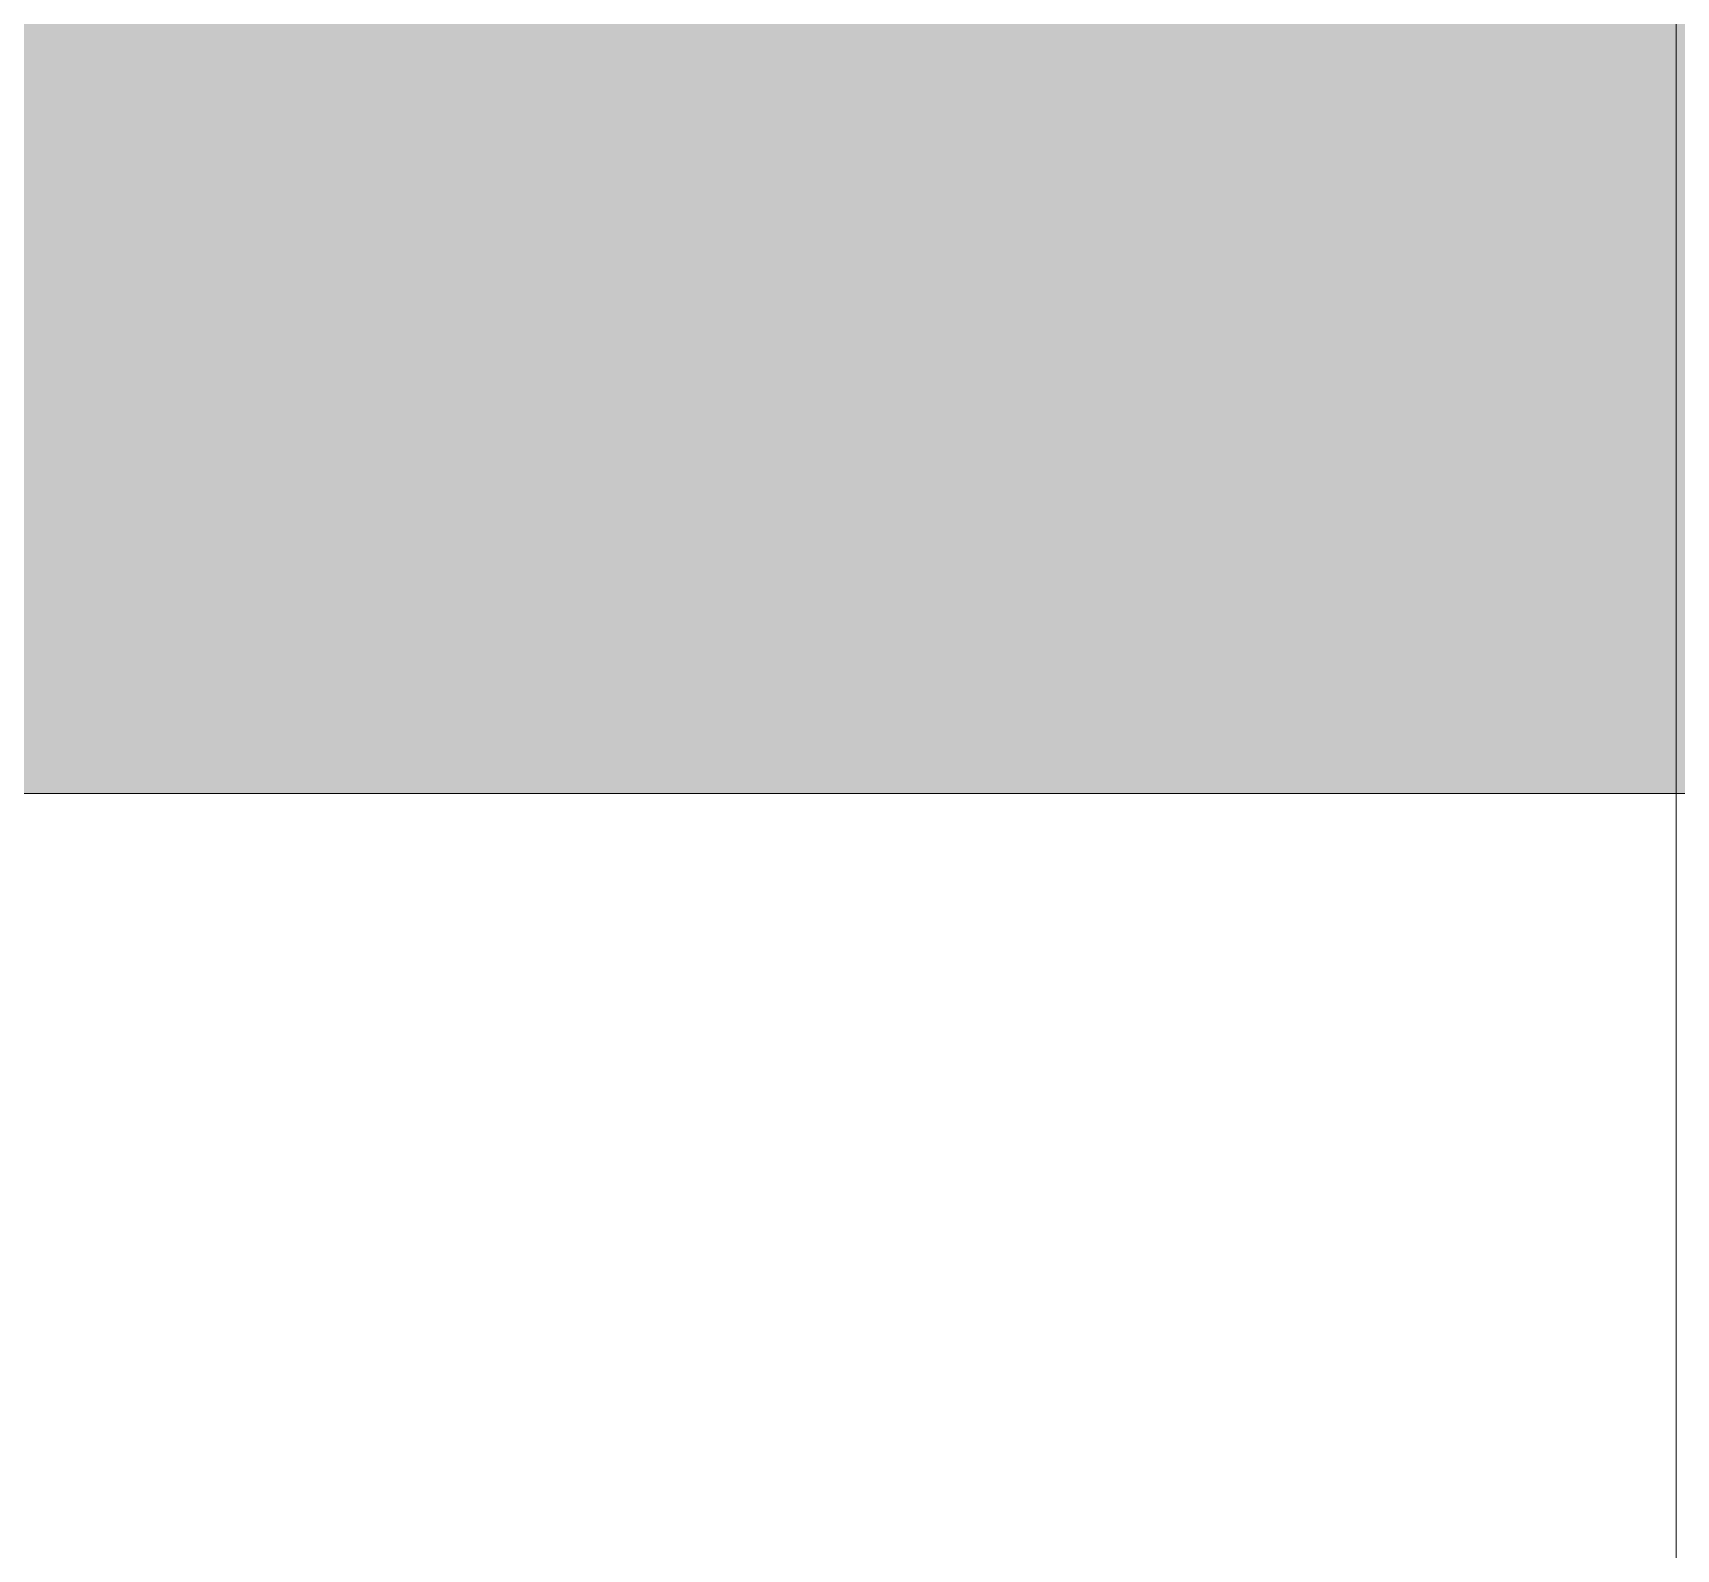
# Model space of a CAD drawing. Header units: inches. Extents: x -4169 to -1846, y 9706 to 12377.
# Drawn here: x -3796.495671 to -3796.491075, y 10532.313027 to 10532.317267 of the extents above; entities that cross this region are included whole.
import ezdxf

# ---------------------------------------------------------------- set-up
doc = ezdxf.new("R2010")
doc.units = ezdxf.units.IN
doc.header["$MEASUREMENT"] = 0
for name, color, linetype, lineweight in [('0-1', 7, 'Continuous', 5), ('0-2', 50, 'Continuous', 18), ('Q-CASE-1', 9, 'Continuous', 9), ('Q-CASE-3', 250, 'Continuous', 9)]:
    doc.layers.add(name, color=color, linetype=linetype, lineweight=lineweight)

# ---------------------------------------------------------------- blocks, each defined once
blk = doc.blocks.new('Base Cabinet 3 Drawer 230 - Base Cabinet 3 Drawer 230 18_-2579417-ENLARGED RCP - 3RD FLOOR PLAN')
at = {"layer": 'Q-CASE-3'}
blk.add_line((-8.2622951, 23.25), (-8.2622951, 0), dxfattribs=at)
blk = doc.blocks.new('300 Series Wall Hung Cabinet_302 - 33_ X 27_-2599037-ENLARGED RCP - 3RD FLOOR PLAN')
at = {"layer": 'Q-CASE-1'}
blk.add_hatch(color=256, dxfattribs=at).paths.add_polyline_path([(-2.25, 14.6867557), (-2.25, 13.1875), (-1.761554, 13.1875), (-1.761554, 14.6867557)], flags=0)
at = {"layer": 'Q-CASE-3'}
blk.add_line((-1.761554, 14.6867557), (-2.25, 14.6867557), dxfattribs=at)
blk = doc.blocks.new('CTR - 1st Phase - Unit Layouts_rvt-1-ENLARGED RCP - 3RD FLOOR PLAN')
at = {"layer": '0-2', "rotation": 180}
for name, p in [('Base Cabinet 3 Drawer 230 - Base Cabinet 3 Drawer 230 18_-2579417-ENLARGED RCP - 3RD FLOOR PLAN', (-3804.7533703, 10547.4143961)), ('300 Series Wall Hung Cabinet_302 - 33_ X 27_-2599037-ENLARGED RCP - 3RD FLOOR PLAN', (-3798.3660752, 10547.0018961))]:
    blk.add_blockref(name, p, dxfattribs=at)

msp = doc.modelspace()

# ---------------------------------------------------------------- block references
at = {"layer": '0-1'}
msp.add_blockref('CTR - 1st Phase - Unit Layouts_rvt-1-ENLARGED RCP - 3RD FLOOR PLAN', (0, 0), dxfattribs=at)

doc.saveas('drawing.dxf')
